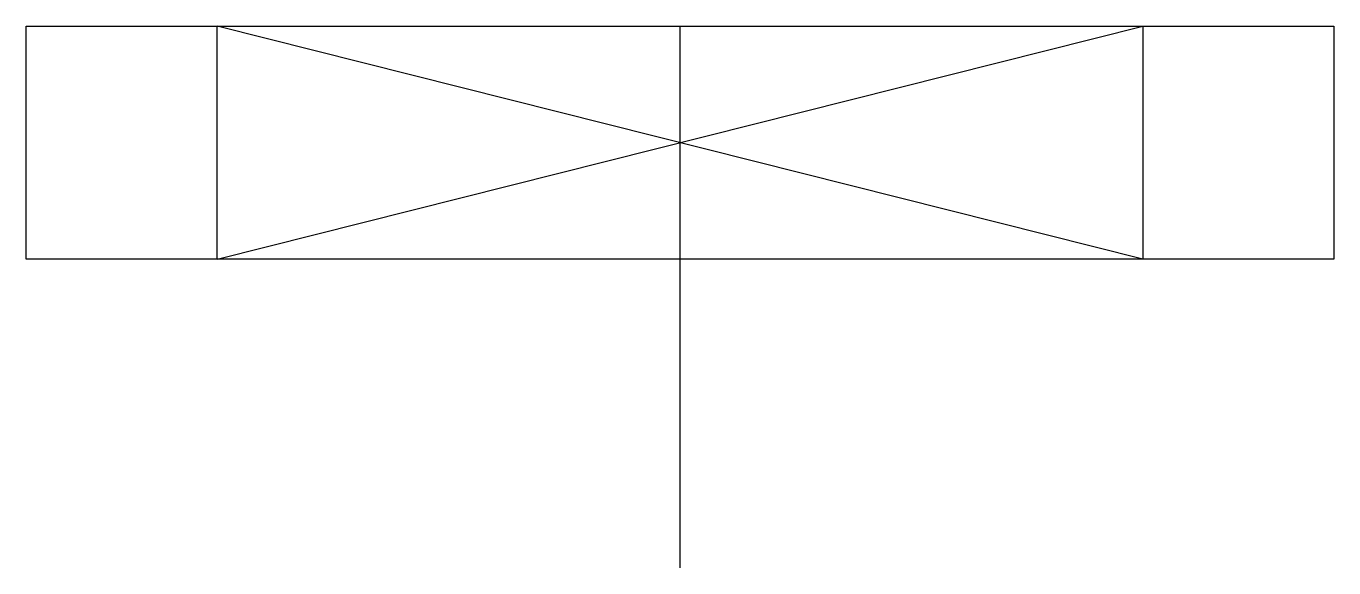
# Model space of a CAD drawing. Header units: millimetres. Extents: x -24.2 to 24.2, y 0 to 20.
import ezdxf

# ---------------------------------------------------------------- set-up
doc = ezdxf.new("R2010")
doc.units = ezdxf.units.MM
doc.layers.get('0').update_dxf_attribs({"linetype": 'CONTINUOUS'})

msp = doc.modelspace()

# ---------------------------------------------------------------- linework, layer by layer
for p, q in [((-17.1, 11.4), (-17.1, 20)), ((-17.1, 20), (17.1, 20)), ((17.1, 11.4), (-17.1, 20)), ((-17.1, 11.4), (17.1, 20)), ((0, 0), (0, 20)), ((17.1, 20), (17.1, 11.4)), ((17.1, 11.4), (-17.1, 11.4))]:
    msp.add_line(p, q)
msp.add_lwpolyline([(-24.151, 20), (24.151, 20), (24.151, 11.4), (-24.151, 11.4)], close=True)

doc.saveas('drawing.dxf')
